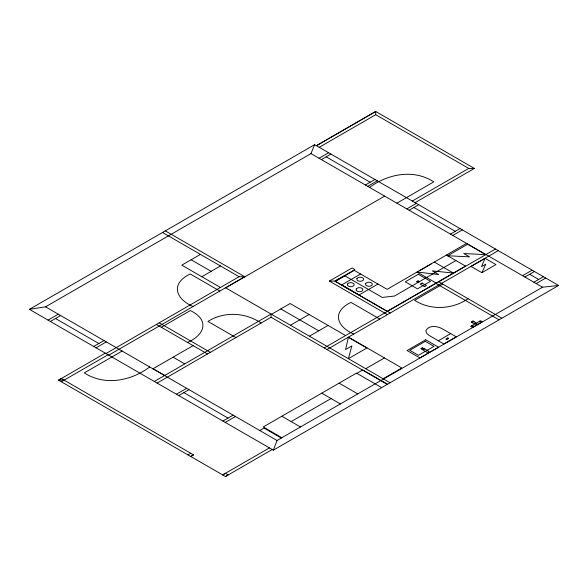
<?xml version="1.0" encoding="UTF-8"?>
<svg xmlns="http://www.w3.org/2000/svg" width="588" height="588" viewBox="0 0 588 588"><rect width="100%" height="100%" fill="white"/><g stroke="black" fill="none" stroke-linecap="round" stroke-linejoin="round"><path stroke-width="0.88" d="M273.317 450.165L277.044 440.493L542.533 287.216L558.6 285.459L314.624 144.67L29.4 309.347L273.317 450.165L558.6 285.459M29.4 309.347L45.541 306.833L310.971 153.593L314.624 144.67M485.085 258.308L481.484 266.658L485.769 264.188L481.91 272.685L471.047 266.415L485.085 258.308L495.949 264.585L481.91 272.685M319.211 147.316L375.71 114.704L468.776 168.433L474.362 168.433L415.069 202.662M319.056 158.253L328.604 152.74M321.379 159.598L330.934 154.078M48.062 320.115L58.3 314.205M50.384 321.46L60.63 315.543M200.412 254.398L181.788 265.151L220.441 287.473M201.816 276.72L220.441 265.967M365.376 184.985L374.923 179.465M367.698 186.33L377.253 180.81M93.735 346.486L103.973 340.57M369.565 187.403C387.955 173.93 413.709 168.719 433.753 181.876L396.9 203.169M96.064 347.831L106.303 341.915M105.281 353.153L58.513 380.149L225.439 476.523L228.24 474.913L225.439 473.296L222.654 474.913L269.407 447.916M105.972 353.557L239.081 276.705L244.667 276.705L108.765 355.167M61.306 381.759L108.074 354.762M225.719 287.863L384.684 196.083M161.34 327.288L190.336 310.552C209.747 319.843 204.991 334.785 187.543 342.414M122.135 351.058L84.312 372.888C104.701 386.206 131.124 380.958 149.712 366.978M412.298 201.037L468.776 168.433M406.83 208.902L416.377 203.389M409.16 210.247L418.707 204.734M193.092 345.626L153.086 368.72L164.669 375.409M154.313 381.465L271.075 314.051L271.075 317.277L387.286 384.368M271.494 314.286L290.119 303.533L345.582 335.557M329.361 281.093L352.116 267.952L354.909 269.569L334.947 281.093L329.361 281.093L387.433 314.617M157.106 383.075L271.075 317.277M360.584 274.008L341.687 284.923L359.07 294.956L377.966 284.048M290.457 325.238L309.082 314.484M450.459 234.083L460.007 228.563M176.429 394.232L186.668 388.315M452.789 235.428L462.337 229.908M178.759 395.577L188.998 389.66M420.067 270.377L431.504 263.769M447.659 255.787L467.68 244.233M309.42 336.182L328.045 325.429M455.913 260.558L394.452 296.043L382.274 297.432L344.627 275.699L334.947 281.093L390.226 313.007M465.498 266.085L387.095 311.346L335.314 281.454L354.248 270.362L387.125 289.34L466.394 243.491L485.71 254.641L463.756 253.524L469.555 256.868L447.564 255.736M324.164 347.927L495.464 249.025M326.957 349.537L498.256 250.642M442.749 284.1L414.621 300.343C430.864 310.626 452.37 309.479 468.085 298.726M222.896 421.059L233.142 415.143M225.226 422.405L235.472 416.488M367.052 347.898L348.427 358.651L351.844 345.92L345.568 349.544L348.427 337.144L401.81 367.963L383.185 378.716M193.555 454.891L190.762 456.501L193.555 454.891L61.314 378.54L58.513 380.149L64.099 380.149M522.556 275.684L532.103 270.171M356.85 373.314L362.722 369.918L387.514 384.236M365.809 368.683L384.434 357.93M524.878 277.029L534.426 271.516M259.778 430.526L264.034 428.071L281.292 438.038M291.163 421.581L331.059 398.554M533.889 282.225L543.437 276.713M536.212 283.57L545.76 278.05M438.288 340.775L450.695 333.609L456.273 336.828L443.866 343.995L429.064 335.395L426.844 333.44L425.822 330.787C428.828 324.686 437.722 326.009 442.668 329.008L450.695 333.609M474.553 323.407L475.391 322.922M475.141 323.753L470.643 326.347L472.539 327.442L482.344 321.783L480.455 320.688L475.986 323.268M225.439 476.523L272.2 449.526M187.969 454.891L190.769 453.282M474.362 168.433L375.71 111.477L316.418 145.706L375.71 111.477L375.71 114.704M326.156 156.834L370.146 182.221M413.937 207.49L455.237 231.327M529.656 274.273L538.667 279.469M310.971 153.593L542.533 287.216M446.373 255.045L465.696 266.202M434.253 262.035L453.355 273.06L432.349 270.892L438.714 274.567L417.002 271.994L436.105 283.019M438.729 281.784L501.851 318.226M435.936 283.394L499.058 319.835M479.455 321.261L481.351 322.349M477.875 324.363C475.729 323.87 473.046 318.74 471.164 322.298L477.037 324.841M471.672 325.759L473.59 326.832M379.782 319.034L350.955 302.394C331.639 311.633 336.409 326.487 353.748 334.065M165.302 230.886L244.858 276.816M349.074 337.733L366.023 347.515M162.508 232.495L239.081 276.705M280.807 308.913L318.733 330.809M191.1 259.778L211.129 271.34M225.535 287.752L390.079 382.759M219.816 291.053L190.233 273.971C170.439 283.445 175.195 298.719 193.026 306.524M381.641 387.624L356.497 373.108L263.226 426.962L281.85 437.715M261.087 323.04C245.475 312.353 224.101 311.199 207.954 321.43L235.92 337.571M339.122 383.141L357.747 393.894M321.746 393.174L340.364 403.927M159.194 322.827L210.328 352.344M156.401 324.444L207.535 353.961M281.85 416.208L300.475 426.962M173.093 357.173L184.676 363.862M45.541 306.833L277.044 440.493M55.507 318.505L98.858 343.524M183.882 392.615L228.019 418.105M471.65 322.298C475.185 322.143 474.119 319.696 471.65 322.298M347.537 283.916L347.537 285.445C349.14 287.164 352.447 287.164 354.049 285.445L354.049 283.916C352.44 282.196 349.147 282.196 347.537 283.916M356.232 288.936L356.232 290.457C357.835 292.185 361.135 292.177 362.737 290.457L362.737 288.936C361.128 287.216 357.835 287.216 356.232 288.936M365.648 283.497L365.648 285.018C367.257 286.738 370.558 286.738 372.16 285.018L372.16 283.497C370.55 281.777 367.257 281.777 365.648 283.497M356.96 278.477L356.96 280.006C358.562 281.726 361.863 281.726 363.472 280.006L363.472 278.477C361.863 276.757 358.57 276.757 356.96 278.477M423.206 348.596L422.324 349.103L421.449 348.596L422.324 348.089L423.206 348.596M418.928 281.652L418.053 282.152L417.171 281.652L418.053 281.145L418.928 281.652M419.589 281.652L418.053 282.534L416.517 281.652L418.053 280.763L419.589 281.652M423.867 348.596L422.324 349.485L420.787 348.596L422.324 347.706L423.867 348.596M480.161 322.106C479.102 322.173 480.918 321.43 480.161 322.106M472.693 326.2L473.281 326.119L472.693 326.2M418.325 274.265L405.264 281.806L417.473 288.855L430.534 281.314L418.325 274.265M422.059 283.056L420.192 284.136L424.543 286.643L426.403 285.57L422.059 283.056M425.683 339.783L407.058 350.536L419.913 357.952L438.538 347.199L425.683 339.783M425.271 341.334L409.748 350.294L418.45 355.321L433.973 346.361L425.271 341.334M424.734 348.912L422.875 349.992L427.219 352.499L429.086 351.426L424.734 348.912M447.799 337.96L445.822 339.1L446.762 339.644L448.74 338.504L447.799 337.96"/></g></svg>
